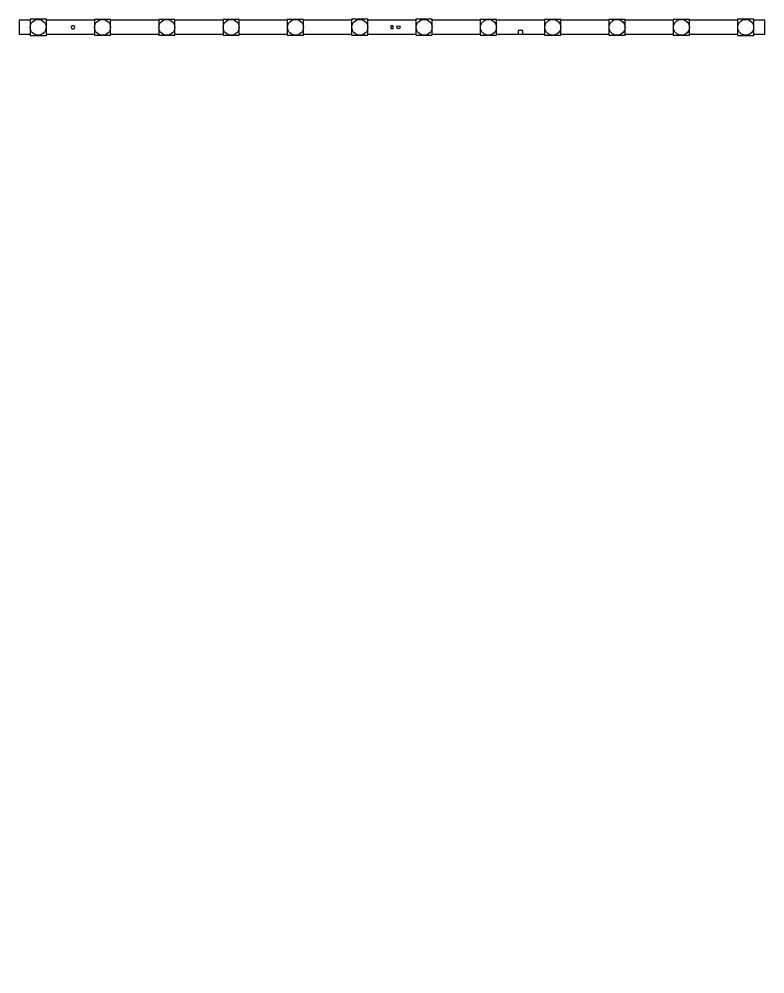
# Model space of a CAD drawing. Header units: millimetres. Extents: x -815 to 2586, y -393 to 7795.
# Drawn here: x -815 to 2385, y 3701 to 7795 of the extents above; entities that cross this region are included whole.
import ezdxf

# ---------------------------------------------------------------- set-up
doc = ezdxf.new("R2010")
doc.units = ezdxf.units.MM
doc.header["$LTSCALE"] = 46.255
doc.layers.get('0').update_dxf_attribs({"linetype": 'CONTINUOUS'})
doc.layers.add('02___PRT_ALL_AXES', color=7, linetype='CONTINUOUS')

# ---------------------------------------------------------------- blocks, each defined once
blk = doc.blocks.new('8888')
at = {"color": 7, "linetype": 'Continuous'}
for p, q in [((14.7, 489), (14.7, 474)), ((26.5, 489), (14.7, 489)), ((26.5, 490.3), (26.5, 472.8)), ((44, 490.3), (26.5, 490.3)), ((44, 472.8), (44, 490.3)), ((95.5, 489), (44, 489)), ((73.2, 483), (72.2, 483)), ((95.5, 490), (95.5, 473)), ((113, 490), (95.5, 490)), ((113, 473), (113, 490)), ((164.5, 489), (113, 489)), ((164.5, 490), (164.5, 473)), ((182, 490), (164.5, 490)), ((182, 473), (182, 490)), ((233.5, 489), (182, 489)), ((233.5, 490), (233.5, 473)), ((251, 490), (233.5, 490)), ((251, 473), (251, 490)), ((302.5, 489), (251, 489)), ((302.5, 490), (302.5, 473)), ((320, 490), (302.5, 490)), ((320, 473), (320, 490)), ((371.5, 489), (320, 489)), ((389, 490.3), (371.5, 490.3)), ((371.5, 490.3), (371.5, 473)), ((389, 473), (389, 490.3)), ((440.5, 489), (389, 489)), ((458, 490.3), (440.5, 490.3)), ((440.5, 490.3), (440.5, 473)), ((458, 473), (458, 490.3)), ((509.5, 489), (458, 489)), ((527, 490), (509.5, 490)), ((509.5, 490), (509.5, 473)), ((527, 473), (527, 490)), ((578.5, 489), (527, 489)), ((596, 490), (578.5, 490)), ((578.5, 490), (578.5, 473)), ((596, 473), (596, 490)), ((647.5, 489), (596, 489)), ((665, 490), (647.5, 490)), ((647.5, 490), (647.5, 473)), ((665, 473), (665, 490)), ((716.5, 489), (665, 489)), ((734, 490), (716.5, 490)), ((716.5, 490), (716.5, 473)), ((734, 473), (734, 490)), ((785.5, 489), (734, 489)), ((803, 490.3), (785.5, 490.3)), ((785.5, 490.3), (785.5, 472.8)), ((803, 472.8), (803, 490.3)), ((814.7, 489), (803, 489)), ((814.7, 474), (814.7, 489)), ((14.7, 474), (26.5, 474)), ((26.5, 472.8), (44, 472.8)), ((44, 474), (95.5, 474)), ((72.2, 480), (73.2, 480)), ((95.5, 473), (103.9, 473)), ((104.5, 473), (113, 473)), ((113, 474), (164.5, 474)), ((164.5, 473), (172.9, 473)), ((173.5, 473), (182, 473)), ((182, 474), (233.5, 474)), ((233.5, 473), (241.9, 473)), ((242.5, 473), (251, 473)), ((251, 474), (302.5, 474)), ((302.5, 473), (310.9, 473)), ((311.5, 473), (320, 473)), ((320, 474), (371.5, 474)), ((371.5, 473), (379.9, 473)), ((380.5, 473), (389, 473)), ((389, 474), (440.5, 474)), ((440.5, 473), (448.9, 473)), ((449.5, 473), (458, 473)), ((458, 474), (509.5, 474)), ((509.5, 473), (517.9, 473)), ((518.5, 473), (527, 473)), ((527, 474), (578.5, 474)), ((555.2, 478), (550.2, 478)), ((550.2, 478), (550.2, 474)), ((555.2, 474), (555.2, 478)), ((578.5, 473), (586.9, 473)), ((587.5, 473), (596, 473)), ((596, 474), (647.5, 474)), ((647.5, 473), (655.9, 473)), ((656.5, 473), (665, 473)), ((665, 474), (716.5, 474)), ((716.5, 473), (724.9, 473)), ((725.5, 473), (734, 473)), ((734, 474), (785.5, 474)), ((785.5, 472.8), (803, 472.8)), ((803, 474), (814.7, 474))]:
    blk.add_line(p, q, dxfattribs=at)
for centre, start, end in [((72.2, 481.5), 90, 270), ((73.2, 481.5), 270, 90)]:
    blk.add_arc(centre, 1.5, start, end, dxfattribs=at)
at = {"layer": '02___PRT_ALL_AXES', "color": 7, "linetype": 'Continuous'}
for p, q in [((413.4, 482.4), (413.4, 480.7)), ((415.6, 482.9), (413.9, 482.9)), ((416.1, 480.7), (416.1, 482.4)), ((413.9, 480.2), (415.6, 480.2))]:
    blk.add_line(p, q, dxfattribs=at)
for centre, radius in [((35.2, 481.5), 8.5), ((104.2, 481.5), 8.5), ((173.2, 481.5), 8.5), ((242.2, 481.5), 8.5), ((311.2, 481.5), 8.5), ((380.2, 481.5), 8.5), ((421.7, 481.5), 1.68), ((449.2, 481.5), 8.5), ((518.2, 481.5), 8.5), ((587.2, 481.5), 8.5), ((656.2, 481.5), 8.5), ((725.2, 481.5), 8.5), ((794.2, 481.5), 8.5)]:
    blk.add_circle(centre, radius, dxfattribs=at)
for centre, start, end in [((413.9, 482.4), 90, 180), ((415.6, 482.4), 0, 90), ((413.9, 480.7), 180, 270), ((415.6, 480.7), 270, 0)]:
    blk.add_arc(centre, 0.5, start, end, dxfattribs=at)
blk = doc.blocks.new('88888')
at = {"layer": '02___PRT_ALL_AXES', "color": 3, "linetype": 'Continuous'}
blk.add_circle((449.3, -1374), 1.19, dxfattribs=at)
at = {"color": 2}
blk.add_blockref('8888', (-158.5, 60.3), dxfattribs=at)

msp = doc.modelspace()

# ---------------------------------------------------------------- block references
at = {"color": 2, "xscale": 4, "yscale": 4, "zscale": 4}
msp.add_blockref('88888', (-239.947, 5592.438), dxfattribs=at)

doc.saveas('drawing.dxf')
